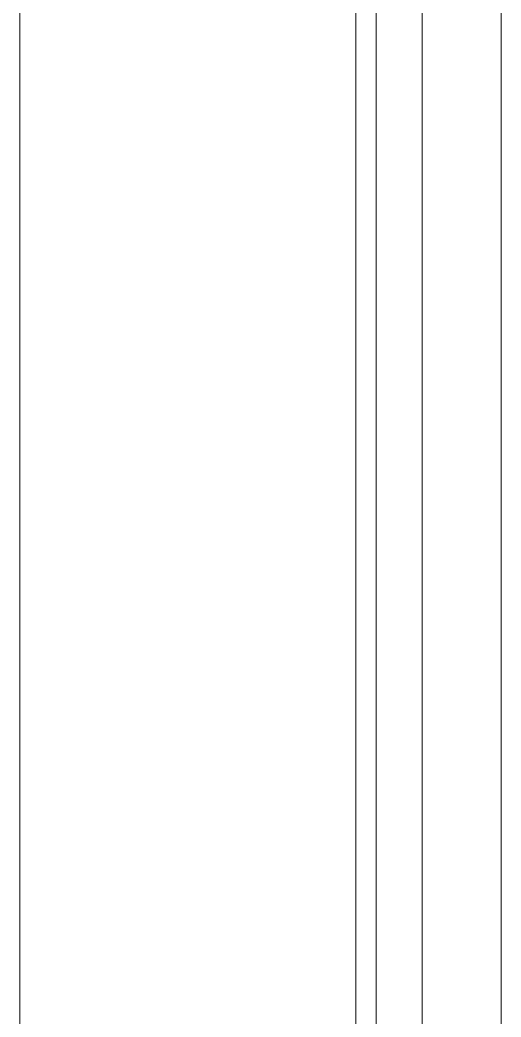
# Model space of a CAD drawing. Header units: millimetres. Extents: x -5 to 111, y -3 to 86.
# Drawn here: x 17.94 to 17.9872, y 47.9987 to 48.0966 of the extents above; entities that cross this region are included whole.
import ezdxf

# ---------------------------------------------------------------- set-up
doc = ezdxf.new("R2010")
doc.units = ezdxf.units.MM
doc.layers.add('A1I6----E-', color=3, linetype='Continuous', lineweight=25)

# ---------------------------------------------------------------- blocks, each defined once
blk = doc.blocks.new('Gruppe-403')
at = {"layer": 'A1I6----E-', "linetype": 'Continuous', "lineweight": 9}
for p, q in [((-32.827446, 5.301397), (-32.827446, 5.591397)), ((-32.825446, 5.301397), (-32.825446, 5.591397))]:
    blk.add_line(p, q, dxfattribs=at)
blk.add_lwpolyline([(-32.820946, 6.553897), (-32.820946, 4.268897), (-32.813196, 4.268897), (-32.813196, 6.553897)], close=True, dxfattribs=at)
blk = doc.blocks.new('Gruppe-408')
at = {"layer": 'A1I6----E-'}
blk.add_blockref('Gruppe-403', (0, 0), dxfattribs=at)
blk = doc.blocks.new('Gruppe-421')
at = {"layer": 'A1I6----E-', "linetype": 'Continuous', "lineweight": 9}
for p, q in [((-32.860446, 5.326397), (-32.860446, 5.566397)), ((-32.860446, 5.566397), (-32.860446, 5.326397))]:
    blk.add_line(p, q, dxfattribs=at)

msp = doc.modelspace()

# ---------------------------------------------------------------- block references
at = {"layer": 'A1I6----E-'}
for name in ['Gruppe-408', 'Gruppe-421']:
    msp.add_blockref(name, (50.800446, 42.543603), dxfattribs=at)

doc.saveas('drawing.dxf')
